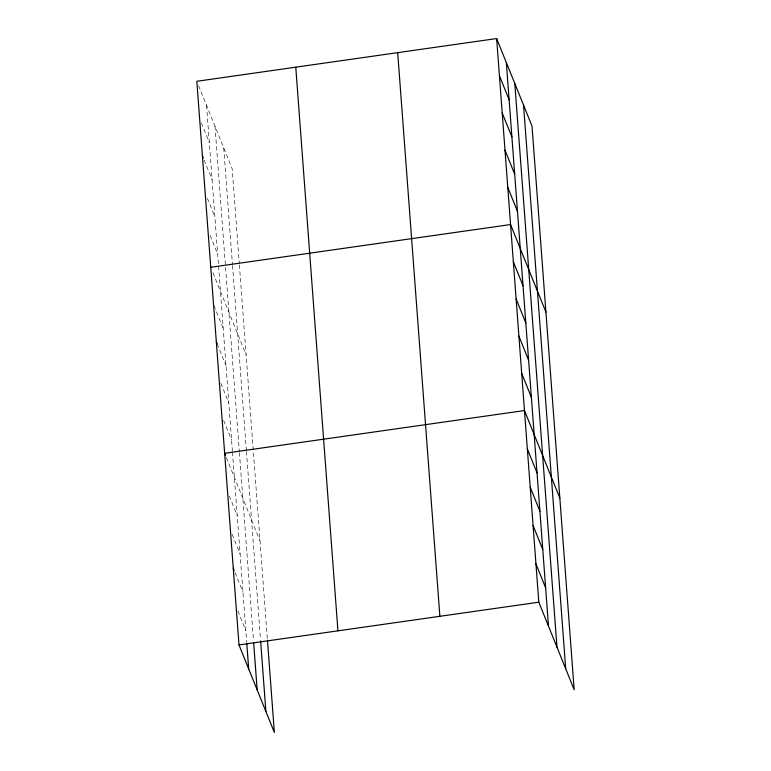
<?xml version="1.0" encoding="UTF-8"?>
<svg xmlns="http://www.w3.org/2000/svg" width="771" height="771" viewBox="0 0 771 771"><rect width="100%" height="100%" fill="white"/><g stroke="black" fill="none" stroke-linecap="round" stroke-linejoin="round"><path stroke-width="0.58" stroke-dasharray="3.85 2.89" d="M198.59 85.648L232.187 168.801L239.28 263.605M201.376 122.849L209.307 142.49M204.161 160.05L212.092 179.691M207.38 198.34L214.878 216.892M210.165 235.541L217.663 254.093M212.95 272.741L246.103 354.805M213.972 305.576L223.224 328.494M217.191 343.866L226.009 365.695M220.863 383.254L228.794 402.896M223.648 420.455L231.579 440.096M226.423 457.656L260.02 540.808M229.295 495.984L237.227 515.626M232.158 534.313L240.099 553.954M235.03 572.641L242.961 592.282M237.902 610.969L245.833 630.611M239.376 264.8L267.373 639.024M223.725 147.839L232.428 264.241M232.524 265.446L246.344 450.245M246.441 451.449L260.521 639.622M214.993 126.242L239.328 451.449M239.415 452.654L253.495 640.788M206.532 105.29L218.472 264.887M218.559 266.091L232.389 450.89M232.476 452.095L246.73 642.58"/><path stroke-width="1.16" d="M496.64 38.55L538.813 602.199L574.173 689.717L532 126.068L496.64 38.55L196.827 81.283L239 644.932L274.36 732.45L267.46 640.219M210.743 267.286L510.556 224.554L545.916 312.072M239 644.932L538.813 602.199M499.425 75.751L509.12 99.758M502.2 112.951L511.905 136.959M504.986 150.152L514.691 174.159M507.771 187.353L517.466 211.36M513.341 261.755L523.037 285.762M516.127 298.955L525.822 322.962M518.902 336.156L528.607 360.163M521.688 373.357L531.383 397.364M559.833 498.076L524.473 410.558L224.66 453.29L225.546 455.468M527.345 448.886L537.04 472.893M530.207 487.214L539.902 511.221M533.079 525.543L542.774 549.55M535.941 563.871L545.646 587.878M202.397 155.684L203.274 157.862M216.314 341.688L217.191 343.866M233.266 568.275L234.153 570.453M523.528 105.107L565.702 668.756M514.806 83.509L556.98 647.168M506.335 62.557L548.509 626.206M397.701 52.65L439.875 616.299M295.765 67.183L337.939 630.832M260.608 640.826L265.889 711.488M253.669 643.187L257.167 689.891M246.816 643.785L248.696 668.939"/></g></svg>
